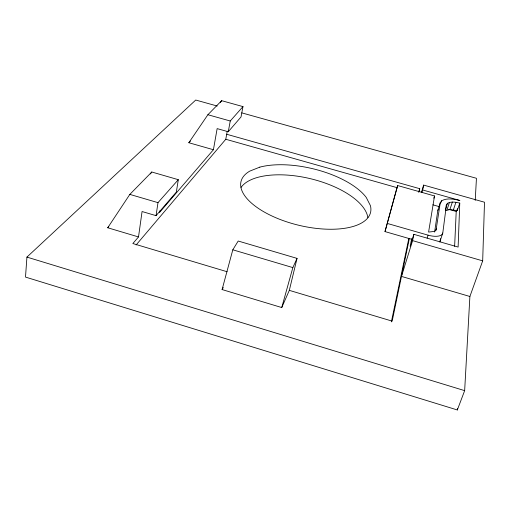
<?xml version="1.0" encoding="UTF-8"?>
<svg xmlns="http://www.w3.org/2000/svg" width="510" height="510" viewBox="0 0 510 510"><rect width="100%" height="100%" fill="white"/><g stroke="black" fill="none" stroke-linecap="round" stroke-linejoin="round"><path stroke-width="0.76" d="M217.203 106.023L195.725 100.036L26.928 257.097L25.5 277.083L457.33 409.964L464.655 390.641L469.888 296.482L482.683 260.859L484.5 202.221L423.663 185.098L421.362 192.595M446.008 206.097L447.41 203.311C451.197 201.201 455.761 202.209 459.765 203.082L458.12 247.063L413.852 234.326L410.136 246.298L411.691 238.616M445.625 210.573L449.89 209.578L457.266 210.598L457.349 208.609M454.627 246.324L456.22 211.446L456.686 210.043M475.224 200.392L476.448 178.29L241.746 112.863M457.33 409.964L457.438 408.376M439.773 242.02A14.133 6.216 17.6 0 0 440.156 241.007L442.782 232.993L446.454 204.714M440.156 241.007L440.461 238.68M138.51 236.94L142.067 211.529L156.054 215.653L176.339 192.085L178.309 179.686L151.77 172.004L129.833 194.399L107.718 227.76L138.51 236.94L132.849 243.531L227.141 271.747M436.031 230.201L440.264 202.699L441.628 200.768C447.238 197.695 453.957 199.155 459.867 200.468L422.688 189.981L423.663 185.098M156.054 215.653L157.985 202.648L178.309 179.686M434.609 232.069L437.829 210.298L440.264 202.699M159.732 210.942L159.496 212.511L213.416 149.73L217.152 128.616L228.276 131.746L241.026 116.937L242.983 106.609L221.652 100.68L207.889 114.731L188.821 142.73L213.416 149.73M412.501 239.522L385.005 231.591L397.628 185.538L434.533 195.961L428.585 232.088L434.424 231.387L435.604 230.654L436.503 228.748M136.113 244.972L225.783 139.262L227.269 131.14M228.276 131.746L230.252 120.998L242.983 106.609M469.888 296.482L401.472 276.407L412.596 240.631L413.852 234.326M391.361 321.887L408.765 238.725M409.396 238.317L392.171 321.134L289.317 290.356L281.743 307.549L222.092 289.559L232.809 249.804L238.195 241.026L297.037 258.385L289.317 290.356M419.073 191.785L419.717 188.687L226.701 134.264M385.005 231.591L397.628 185.538M281.743 307.549L292.848 267.591L297.037 258.385M418.633 192.232L419.717 188.687M422.012 192.181L422.688 189.981M433.819 198.218L434.533 195.961M427.138 238.106L428.081 235.161A14.204 6.12 17.5 0 0 442.782 232.993M441.137 202.279L441.628 200.768M445.44 209.374L447.41 203.311M446.977 209.954L449.444 202.4M449.89 209.578L452.357 202.049M453.422 209.808L455.902 202.285M457.266 210.598L459.765 203.082M222.092 289.559L223.297 287.5M150.463 173.961L151.77 172.004M220.301 102.657L221.652 100.68M437.829 210.298L438.511 209.317M107.718 227.76L108.802 226.625M188.821 142.73L190.421 141.053M207.889 114.731L230.252 120.998M225.783 139.262L397.507 187.795M432.869 204.822L439.645 206.748M448.685 209.31L456.22 211.446M387.377 223.463L428.081 235.161M412.596 240.631L482.683 260.859M129.833 194.399L157.985 202.648M232.809 249.804L292.848 267.591M26.928 257.097L464.655 390.641M241.058 187.419A66.172 29.707 13.4 0 1 310.105 178.615A66.172 29.707 13.4 0 1 367.844 217.566M259.82 167.133L249.741 171.137A66.593 29.127 13.4 0 0 292.447 223.603A66.593 29.127 13.4 0 0 370.407 205.619L366.263 197.466A66.593 29.127 13.4 0 0 259.82 167.133"/></g></svg>
